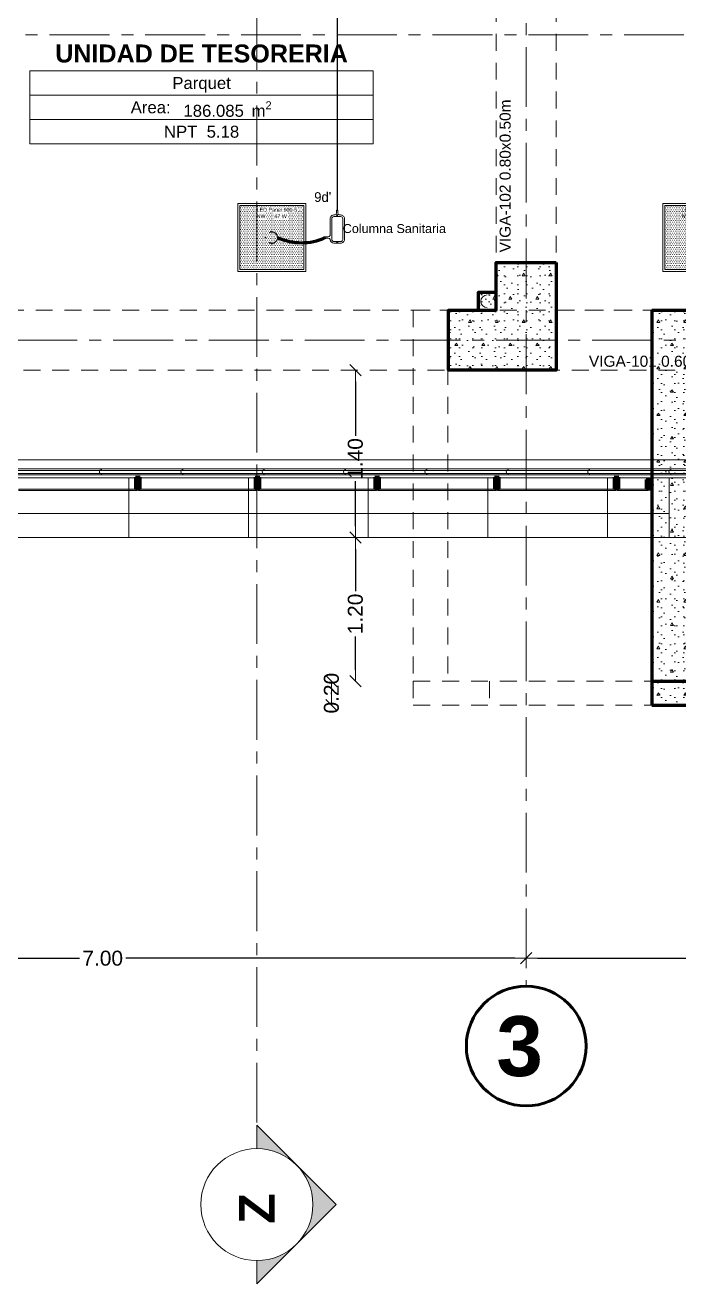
# Model space of a CAD drawing. Header units: inches. Extents: x -38 to 5698, y -33 to 92.
# Drawn here: x 111.63 to 117.1, y -0.44 to 10.08 of the extents above; entities that cross this region are included whole.
import ezdxf
from ezdxf.lldxf.tags import DXFTag

# ---------------------------------------------------------------- set-up
doc = ezdxf.new("R2010")
doc.units = ezdxf.units.IN
doc.header["$MEASUREMENT"] = 0
doc.set_wipeout_variables(frame=1)
doc.header["$PDMODE"] = 1
for name, pattern in [('CONTINUA', [0]), ('DASHED', [0.75, 0.5, -0.25]), ('Hidden Line', [0.195611, 0.141111, -0.0545]), ('HIDDEN2', [0.1875, 0.125, -0.0625]), ('Línea Oculta', [0.195611, 0.141111, -0.0545]), ('Punto & Raya', [0.65, 0.5, -0.075, 0, -0.075]), ('Wipeout_Contour', [1, 0, -1])]:
    doc.linetypes.add(name, pattern=pattern)
for name, color, linetype, lineweight in [('00_IE_Luminarias', 6, 'Continuous', 30), ('ALUMBRADO_CONDUIT', 30, 'CONDUIT1', 30), ('CABLEADO EXT.', 3, 'PVCSUBT', 30), ('Luminarias', 5, 'Continuous', 20), ('Simb_Alumbrado', 140, 'CONTINUA', 30)]:
    doc.layers.add(name, color=color, linetype=linetype, lineweight=lineweight)
for name, color, linetype in [('02 _ ARQ _ ALB _ Cotas Ejes', 7, 'Continuous'), ('02 _ ARQ _ ALB _ Ejes Generales', 7, 'Continuous'), ('02 _ ARQ _ ZON _ Espacio.3D', 7, 'Continuous'), ('08 _ STR _ EXT _ 06 Columnas', 7, 'Continuous'), ('08 _ STR _ EXT _ 07 Losa Aligerada', 7, 'Continuous'), ('08 _ STR _ EXT _ 08 Placas Inclinadas', 7, 'Continuous'), ('08 _ STR _ EXT _ 09 Vigas', 7, 'Continuous'), ('Acabado - Muros', 7, 'Continuous'), ('Dibujo 2D - General', 7, 'Continuous'), ('Estructura - 04 MURO', 7, 'Continuous'), ('Estructura - Carga', 7, 'Continuous'), ('Interior - Escaleras & Barandillas', 7, 'Continuous'), ('Marcador - Secciones', 251, 'Continuous'), ('MEP - HVAC', 7, 'Continuous'), ('Notas - Etiquetas', 251, 'Continuous')]:
    doc.layers.add(name, color=color, linetype=linetype)
doc.styles.add('Estilo_Generado_1', font='swisseb.ttf')
doc.styles.add('Estilo_Generado_4', font='swisse.ttf')
doc.styles.add('Estilo_Generado_7', font='swisse.ttf')
doc.styles.add('{18b73a54-fa43-428c-adcb-c1c7bbdf2c84}', font='Simplex.shx')
tags = doc.linetypes.add('CONDUIT', pattern='A,1.5,-0.210535,["con",{18b73a54-fa43-428c-adcb-c1c7bbdf2c84},S=0.2,R=0,X=0,Y=-0.065594],-0.702384', length=2.412919).pattern_tags.tags
tags[6] = DXFTag(74, 10)
tags = doc.linetypes.add('CONDUIT1', pattern='A,1,-0.19772,["con",{18b73a54-fa43-428c-adcb-c1c7bbdf2c84},S=0.2,R=0,X=0,Y=-0.065594],-0.593642', length=1.791362).pattern_tags.tags
tags[6] = DXFTag(74, 10)
tags = doc.linetypes.add('PVCSUBT', pattern='A,0.6,-0.3,0.6,-0.075691,["PVC",Standard,S=0.2,R=0,X=0,Y=-0.093724],-0.621005', length=2.196696).pattern_tags.tags
tags[10] = DXFTag(74, 10)
doc.dimstyles.new('Estilo_Generado__1', dxfattribs={"dimtxt": 0.125, "dimasz": 0.095, "dimexe": 0.18, "dimexo": 0.3, "dimgap": 0, "dimtad": 0, "dimtih": 1, "dimtoh": 1, "dimzin": 0, "dimdsep": 46, "dimtxsty": 'Estilo_Generado_4', "dimblk": 'ARROWHEAD_6', "dimblk1": 'ARROWHEAD_6', "dimblk2": 'ARROWHEAD_6', "dimcen": 0.09, "dimse1": 1, "dimse2": 1, "dimclrd": 144, "dimclre": 144, "dimclrt": 7, "dimadec": 0, "dimazin": 0, "dimtfac": 1, "dimtdec": 4, "dimtmove": 0, "dimatfit": 3, "dimfxl": 1, "dimtolj": 1, "dimtzin": 0, "dimarcsym": 0})
doc.dimstyles.new('Estilo_Generado__6', dxfattribs={"dimtxt": 0.125, "dimasz": 0.095, "dimexe": 0.18, "dimexo": 0.0625, "dimgap": 0, "dimtad": 0, "dimzin": 0, "dimdsep": 46, "dimtxsty": 'Estilo_Generado_4', "dimblk": 'ARROWHEAD_6', "dimblk1": 'ARROWHEAD_6', "dimblk2": 'ARROWHEAD_6', "dimcen": 0.09, "dimse1": 1, "dimse2": 1, "dimclrd": 144, "dimclre": 144, "dimclrt": 7, "dimadec": 0, "dimazin": 0, "dimtfac": 1, "dimtdec": 4, "dimtmove": 0, "dimatfit": 3, "dimfxl": 1, "dimtolj": 1, "dimtzin": 0, "dimarcsym": 0})
pattern_1 = [(0, (92.5, 3e-09), (0, 0.3897114), [0.024375, -0.200625]), (0, (92.6125, 0.19486), (0, 0.3897114), [0.024375, -0.200625]), (60, (92.5, 3e-09), (-0.3375, 0.194856), [0.024375, -0.200625]), (60, (92.725, 3e-09), (-0.3375, 0.194856), [0.024375, -0.200625]), (120, (92.5244, 3e-09), (0.3375, 0.194856), [0.024375, -0.200625]), (120, (92.7494, 3e-09), (0.3375, 0.194856), [0.024375, -0.200625]), (0, (92.500015, 0.0375), (0, 0.075), [0, -0.075, 0, -0.1125]), (45, (92.537515, 0.0375), (-0.053033, 0.053033), [0, -0.05625, 0, -0.09375])]

# ---------------------------------------------------------------- blocks, each defined once
blk = doc.blocks.new('ARROWHEAD_6')
at = {"color": 0, "linetype": 'Continuous', "lineweight": 0}
for p, q in [((0, 0), (-1, 0)), ((-0.5, -0.5), (0.5, 0.5))]:
    blk.add_line(p, q, dxfattribs=at)
blk = doc.blocks.new('*D88', base_point=(804.059, 0))
at = {"layer": '02 _ ARQ _ ALB _ Cotas Ejes', "color": 144, "linetype": 'Continuous', "lineweight": -2, "transparency": 16777216}
for p, q in [((108.915, 2.284), (112.089, 2.284)), ((115.725, 2.284), (112.476, 2.284))]:
    blk.add_line(p, q, dxfattribs=at)
at = {"layer": 'Defpoints', "color": 0, "linetype": 'Continuous', "lineweight": 40, "transparency": 16777216}
for p in [(108.82, 7.45), (115.82, 7.45), (115.82, 2.284)]:
    blk.add_point(p, dxfattribs=at)
at = {"layer": '02 _ ARQ _ ALB _ Cotas Ejes', "color": 144, "linetype": 'Continuous', "lineweight": -2, "transparency": 16777216, "xscale": 0.095, "yscale": 0.095, "zscale": 0.095, "rotation": 180}
blk.add_blockref('ARROWHEAD_6', (108.82, 2.284), dxfattribs=at)
at = {"layer": '02 _ ARQ _ ALB _ Cotas Ejes', "color": 144, "linetype": 'Continuous', "lineweight": -2, "transparency": 16777216, "xscale": 0.095, "yscale": 0.095, "zscale": 0.095}
blk.add_blockref('ARROWHEAD_6', (115.82, 2.284), dxfattribs=at)
at = {"layer": '02 _ ARQ _ ALB _ Cotas Ejes', "color": 7, "linetype": 'Continuous', "lineweight": 13, "transparency": 16777216, "insert": (112.282, 2.284), "char_height": 0.125, "attachment_point": 5, "style": 'Estilo_Generado_4'}
blk.add_mtext('\\A1;7.00', dxfattribs=at)
blk = doc.blocks.new('*D89', base_point=(804.059, 0))
at = {"layer": '02 _ ARQ _ ALB _ Cotas Ejes', "color": 144, "linetype": 'Continuous', "lineweight": -2, "transparency": 16777216}
for p, q in [((115.915, 2.284), (119.089, 2.284)), ((122.725, 2.284), (119.476, 2.284))]:
    blk.add_line(p, q, dxfattribs=at)
at = {"layer": 'Defpoints', "color": 0, "linetype": 'Continuous', "lineweight": 40, "transparency": 16777216}
for p in [(115.82, 7.45), (122.82, 7.45), (122.82, 2.284)]:
    blk.add_point(p, dxfattribs=at)
at = {"layer": '02 _ ARQ _ ALB _ Cotas Ejes', "color": 144, "linetype": 'Continuous', "lineweight": -2, "transparency": 16777216, "xscale": 0.095, "yscale": 0.095, "zscale": 0.095, "rotation": 180}
blk.add_blockref('ARROWHEAD_6', (115.82, 2.284), dxfattribs=at)
at = {"layer": '02 _ ARQ _ ALB _ Cotas Ejes', "color": 144, "linetype": 'Continuous', "lineweight": -2, "transparency": 16777216, "xscale": 0.095, "yscale": 0.095, "zscale": 0.095}
blk.add_blockref('ARROWHEAD_6', (122.82, 2.284), dxfattribs=at)
at = {"layer": '02 _ ARQ _ ALB _ Cotas Ejes', "color": 7, "linetype": 'Continuous', "lineweight": 13, "transparency": 16777216, "insert": (119.282, 2.284), "char_height": 0.125, "attachment_point": 5, "style": 'Estilo_Generado_4'}
blk.add_mtext('\\A1;7.00', dxfattribs=at)
blk = doc.blocks.new('*D93', base_point=(804.059, 0))
at = {"layer": '02 _ ARQ _ ALB _ Cotas Ejes', "color": 144, "linetype": 'Continuous', "lineweight": -2, "transparency": 16777216}
blk.add_line((114.193, 4.495), (114.193, 4.505), dxfattribs=at)
at = {"layer": 'Defpoints', "color": 0, "linetype": 'Continuous', "lineweight": 40, "transparency": 16777216}
for p in [(114.193, 4.6), (116.869, 4.6), (116.869, 4.4)]:
    blk.add_point(p, dxfattribs=at)
at = {"layer": '02 _ ARQ _ ALB _ Cotas Ejes', "color": 144, "linetype": 'Continuous', "lineweight": -2, "transparency": 16777216, "xscale": 0.095, "yscale": 0.095, "zscale": 0.095}
for p, rotation in [((114.193, 4.6), 90), ((114.193, 4.4), 270)]:
    blk.add_blockref('ARROWHEAD_6', p, dxfattribs=dict(at, rotation=rotation))
at = {"layer": '02 _ ARQ _ ALB _ Cotas Ejes', "color": 7, "linetype": 'Continuous', "lineweight": 13, "transparency": 16777216, "insert": (114.193, 4.5), "char_height": 0.125, "attachment_point": 5, "rotation": 90, "style": 'Estilo_Generado_4'}
blk.add_mtext('\\A1;0.20', dxfattribs=at)
blk = doc.blocks.new('*D94', base_point=(804.059, 0))
at = {"layer": '02 _ ARQ _ ALB _ Cotas Ejes', "color": 144, "linetype": 'Continuous', "lineweight": -2, "transparency": 16777216}
for p, q in [((114.393, 5.705), (114.393, 5.352)), ((114.393, 4.695), (114.393, 4.973))]:
    blk.add_line(p, q, dxfattribs=at)
at = {"layer": 'Defpoints', "color": 0, "linetype": 'Continuous', "lineweight": 40, "transparency": 16777216}
for p in [(114.393, 5.8), (114.877, 5.8), (116.869, 4.6)]:
    blk.add_point(p, dxfattribs=at)
at = {"layer": '02 _ ARQ _ ALB _ Cotas Ejes', "color": 144, "linetype": 'Continuous', "lineweight": -2, "transparency": 16777216, "xscale": 0.095, "yscale": 0.095, "zscale": 0.095}
for p, rotation in [((114.393, 5.8), 90), ((114.393, 4.6), 270)]:
    blk.add_blockref('ARROWHEAD_6', p, dxfattribs=dict(at, rotation=rotation))
at = {"layer": '02 _ ARQ _ ALB _ Cotas Ejes', "color": 7, "linetype": 'Continuous', "lineweight": 13, "transparency": 16777216, "insert": (114.393, 5.162), "char_height": 0.125, "attachment_point": 5, "rotation": 90, "style": 'Estilo_Generado_4'}
blk.add_mtext('\\A1;1.20', dxfattribs=at)
blk = doc.blocks.new('*D95', base_point=(804.059, 0))
at = {"layer": '02 _ ARQ _ ALB _ Cotas Ejes', "color": 144, "linetype": 'Continuous', "lineweight": -2, "transparency": 16777216}
for p, q in [((114.393, 7.105), (114.393, 6.652)), ((114.393, 5.895), (114.393, 6.273))]:
    blk.add_line(p, q, dxfattribs=at)
at = {"layer": 'Defpoints', "color": 0, "linetype": 'Continuous', "lineweight": 40, "transparency": 16777216}
for p in [(114.393, 7.2), (116.07, 7.2), (114.877, 5.8)]:
    blk.add_point(p, dxfattribs=at)
at = {"layer": '02 _ ARQ _ ALB _ Cotas Ejes', "color": 144, "linetype": 'Continuous', "lineweight": -2, "transparency": 16777216, "xscale": 0.095, "yscale": 0.095, "zscale": 0.095}
for p, rotation in [((114.393, 7.2), 90), ((114.393, 5.8), 270)]:
    blk.add_blockref('ARROWHEAD_6', p, dxfattribs=dict(at, rotation=rotation))
at = {"layer": '02 _ ARQ _ ALB _ Cotas Ejes', "color": 7, "linetype": 'Continuous', "lineweight": 13, "transparency": 16777216, "insert": (114.393, 6.462), "char_height": 0.125, "attachment_point": 5, "rotation": 90, "style": 'Estilo_Generado_4'}
blk.add_mtext('\\A1;1.40', dxfattribs=at)
blk = doc.blocks.new('*U270')
at = {"layer": 'Luminarias', "linetype": 'DASHED', "lineweight": 0, "ltscale": 0.05}
blk.add_lwpolyline([(0, -0.005), (0, 0.005)], dxfattribs=at)
blk = doc.blocks.new('*U271')
at = {"color": 0, "linetype": 'ByBlock', "lineweight": -2, "transparency": 16777216}
for p, rotation in [((-0.05, 0), 90), ((0, -0.05), 180), ((0.05, 0), 269.9999999999999)]:
    blk.add_blockref('*U270', p, dxfattribs=dict(at, rotation=rotation))
blk.add_blockref('*U270', (0, 0.05), dxfattribs=at)
blk = doc.blocks.new('PANEL LED 50W')
at = {"layer": 'Luminarias'}
h = blk.add_hatch(dxfattribs=at)
h.set_pattern_fill('DOTS', color=4, scale=0.009097)
h.set_pattern_definition([(0, (0, -2e-14), (0.0072206, 0.01444116), [0, -0.01444116])])
h.paths.add_polyline_path([(-0.257, -0.257), (0.257, -0.257), (0.257, 0.257), (-0.257, 0.257)])
h.paths.add_polyline_path([(-0.13, 0.097), (0.185, 0.097), (0.185, 0.247), (-0.13, 0.247)], flags=24)
at = {"layer": 'Luminarias', "color": 4, "lineweight": 0}
for points in [[(-0.273, 0.273), (0.273, 0.273), (0.273, -0.273), (-0.273, -0.273)], [(-0.257, -0.257), (0.257, -0.257), (0.257, 0.257), (-0.257, 0.257)]]:
    blk.add_lwpolyline(points, close=True, dxfattribs=at)
at = {"layer": 'Luminarias', "color": 4, "linetype": 'DASHED', "lineweight": 0, "ltscale": 0.01}
blk.add_circle((0, 0), 0.0455, dxfattribs=at)
at = {"color": 4}
blk.add_blockref('*U271', (0, 0), dxfattribs=at)
at = {"layer": 'Luminarias', "color": 4, "insert": (-0.122, 0.239), "char_height": 0.03093, "width": 0.38285, "attachment_point": 1}
blk.add_mtext('{\\Ftxt|c0;LED Panel 600-5 - NW      47 W}', dxfattribs=at)
blk = doc.blocks.new('CAJA OVAL TIPO L')
at = {"layer": 'Simb_Alumbrado', "lineweight": 13}
blk.add_lwpolyline([(-0.0491, -0.079), (-0.0491, -0.0343, -0.380413), (-0.0258, -0.0088), (-0.0258, -0.0088, 0.341426), (-0.0164, 0.0033), (-0.0164, 0.0236), (-0.0063, 0.0236), (-0.0063, 0.0033, 0.414214), (0.0063, -0.0092), (0.1138, -0.0092, -0.414214), (0.1388, -0.0343), (0.1388, -0.0382, 0.414214), (0.1513, -0.0508), (0.1716, -0.0508), (0.1716, -0.0609), (0.1513, -0.0609, 0.414214), (0.1388, -0.0734), (0.1388, -0.079, -0.414214), (0.1138, -0.104), (-0.0241, -0.104, -0.414214), (-0.0491, -0.079, 0.414214)], format="xyb", dxfattribs=at)
for points in [[(-0.0483, -0.0558), (-0.0395, -0.0558)], [(-0.0439, -0.0514), (-0.0439, -0.0602)], [(0.1323, -0.0558), (0.1411, -0.0558)], [(0.1367, -0.0514), (0.1367, -0.0602)]]:
    blk.add_lwpolyline(points, dxfattribs=at)
blk.add_lwpolyline([(-0.0241, -0.0199), (0.1138, -0.0199, -0.414214), (0.1282, -0.0343), (0.1282, -0.079, -0.414214), (0.1138, -0.0934), (-0.0241, -0.0934, -0.414214), (-0.0384, -0.079), (-0.0384, -0.0343, -0.414214)], format="xyb", close=True, dxfattribs=at)
for centre in [(-0.0439, -0.0558), (0.1367, -0.0558)]:
    blk.add_circle(centre, 0.00438, dxfattribs=at)

msp = doc.modelspace()

# ---------------------------------------------------------------- hatches: boundary and pattern name
at = {"layer": '08 _ STR _ EXT _ 08 Placas Inclinadas', "linetype": 'Continuous', "lineweight": 9}
h = msp.add_hatch(dxfattribs=at)
h.set_pattern_fill('HORMIGÓN_EN_MASA_0002', style=0, pattern_type=2)
h.set_pattern_definition(pattern_1)
h.paths.add_polyline_path([(116.869, 4.6), (116.869, 4.4), (117.504, 4.4), (117.504, 4.6)])
at = {"layer": 'Marcador - Secciones', "linetype": 'Continuous', "lineweight": 13}
for points in [[(113.57, 0.888), (113.57, 0.694, -0.198912), (113.901, 0.557)], [(113.901, -0.106), (114.233, 0.225), (113.901, 0.557, -0.414214)], [(113.57, -0.437), (113.901, -0.106, -0.198912), (113.57, -0.243)]]:
    msp.add_hatch(color=7, dxfattribs=at).paths.add_polyline_path(points)

# ---------------------------------------------------------------- linework, layer by layer
at = {"layer": '02 _ ARQ _ ALB _ Ejes Generales', "color": 7, "linetype": 'Continuous', "lineweight": 60}
msp.add_circle((115.82, 1.55), 0.5, dxfattribs=at)
at = {"layer": '02 _ ARQ _ ZON _ Espacio.3D', "color": 252, "linetype": 'Continuous', "lineweight": 13}
for p, q in [((114.542, 9.702), (111.674, 9.702)), ((111.674, 9.702), (111.674, 9.091)), ((114.542, 9.091), (114.542, 9.702)), ((114.542, 9.498), (111.674, 9.498)), ((114.542, 9.295), (111.674, 9.295)), ((111.674, 9.091), (114.542, 9.091))]:
    msp.add_line(p, q, dxfattribs=at)
at = {"layer": '02 _ ARQ _ ZON _ Espacio.3D', "color": 254, "linetype": 'Continuous', "lineweight": 0, "flags": 128}
msp.add_lwpolyline([(112.57, 17.4), (112.57, 16.1), (108.57, 16.1), (108.57, 17.35), (104.82, 17.35), (104.82, 6.45), (117.649, 6.45), (117.649, 7.7), (117.793, 7.7), (117.793, 6.45), (122.123, 6.45), (122.123, 7.7), (122.57, 7.7), (122.57, 17.4)], dxfattribs=at)
msp.add_lwpolyline([(116.07, 7.2), (115.17, 7.2), (115.17, 7.7), (115.57, 7.7), (115.57, 8.1), (116.07, 8.1)], close=True, dxfattribs=at)
at = {"layer": '08 _ STR _ EXT _ 07 Losa Aligerada', "color": 254, "linetype": 'Continuous', "lineweight": 18, "flags": 128}
msp.add_lwpolyline([(126.548, 40.5), (115.87, 40.5), (115.87, 43.874), (108.77, 43.874), (108.77, 39.9), (103.62, 39.9), (103.62, 40.95), (100.52, 40.95), (100.52, 37.7), (101.57, 37.7), (101.57, 33.9), (100.67, 33.9), (100.67, 27.939), (100.17, 27.939), (100.17, 5.8), (117.735, 5.8), (117.735, 7.2), (122.931, 7.2), (122.931, 6), (129.57, 6)], dxfattribs=at)
at = {"layer": '08 _ STR _ EXT _ 08 Placas Inclinadas', "color": 251, "linetype": 'Línea Oculta', "lineweight": 13}
msp.add_line((115.513, 4.6), (115.513, 4.4), dxfattribs=at)
at = {"layer": '08 _ STR _ EXT _ 08 Placas Inclinadas', "color": 7, "linetype": 'Continuous', "lineweight": 80}
msp.add_line((116.869, 4.6), (116.869, 4.4), dxfattribs=at)
at = {"layer": '08 _ STR _ EXT _ 08 Placas Inclinadas', "color": 251, "linetype": 'Línea Oculta', "lineweight": 13, "flags": 128}
for points in [[(114.877, 4.6), (114.877, 4.4)], [(114.877, 4.6), (116.869, 4.6)], [(114.877, 4.4), (116.869, 4.4)]]:
    msp.add_lwpolyline(points, dxfattribs=at)
at = {"layer": '08 _ STR _ EXT _ 08 Placas Inclinadas', "color": 7, "linetype": 'Continuous', "lineweight": 80, "flags": 128}
for points in [[(116.869, 4.6), (117.504, 4.6)], [(116.869, 4.4), (117.504, 4.4)]]:
    msp.add_lwpolyline(points, dxfattribs=at)
at = {"layer": 'ALUMBRADO_CONDUIT', "color": 30, "lineweight": 30, "ltscale": 0.4, "true_color": 0xf26722}
msp.add_line((114.241, 11.772), (114.241, 8.538), dxfattribs=at)
at = {"layer": 'CABLEADO EXT.', "color": 3, "lineweight": 80}
msp.add_arc((113.943, 8.741), 0.476, 245.1506, 294.6298, dxfattribs=at)
at = {"layer": 'Marcador - Secciones', "color": 251, "linetype": 'Punto & Raya', "lineweight": 13}
msp.add_line((97.438, 10.002), (138.851, 10.002), dxfattribs=at)
at = {"layer": 'Marcador - Secciones', "color": 7, "linetype": 'Continuous', "lineweight": 13, "flags": 128}
for points in [[(113.901, 0.557), (113.57, 0.888), (113.57, 0.694, -0.198912)], [(113.901, -0.106), (113.57, -0.437), (113.57, -0.243, 0.198912)]]:
    msp.add_lwpolyline(points, format="xyb", dxfattribs=at)
msp.add_lwpolyline([(113.901, 0.557), (114.233, 0.225), (113.901, -0.106)], dxfattribs=at)
at = {"layer": 'Marcador - Secciones', "color": 7, "linetype": 'Continuous', "lineweight": 13}
msp.add_circle((113.57, 0.225), 0.468, dxfattribs=at)

# ---------------------------------------------------------------- block references
at = {"layer": 'ALUMBRADO_CONDUIT', "xscale": 1.041283452965173, "yscale": 1.041283452965173, "zscale": 1.041283452965173}
for p in [(113.695, 8.308), (117.245, 8.308)]:
    msp.add_blockref('PANEL LED 50W', p, dxfattribs=at)
at = {"layer": 'ALUMBRADO_CONDUIT', "linetype": 'CONDUIT', "lineweight": 30, "xscale": 1.253906979044094, "yscale": 1.253906979044094, "zscale": 1.253906979044094, "rotation": 90}
msp.add_blockref('CAJA OVAL TIPO L', (114.171, 8.323), dxfattribs=at)

# ---------------------------------------------------------------- texts
at = {"layer": '00_IE_Luminarias', "color": 6, "linetype": 'HIDDEN2'}
msp.add_text("9d'", height=0.0817, dxfattribs=at).set_placement((114.049, 8.606))
at = {"layer": '02 _ ARQ _ ALB _ Ejes Generales', "color": 7, "lineweight": 30, "insert": (115.571, 1.8), "char_height": 0.5, "attachment_point": 1, "style": 'Estilo_Generado_1'}
msp.add_mtext('\\A1;{\\pql;\\pt0;\\fSwis721 Ex BT|b1|i0|c0|p34;3}', dxfattribs=at)
at = {"layer": '02 _ ARQ _ ZON _ Espacio.3D', "color": 252, "lineweight": 25, "attachment_point": 2}
for s, insert, char_height, style in [('\\A1;{\\pqc;\\pt0;\\fSwis721 Ex BT|b1|i0|c0|p34;UNIDAD DE TESORERIA}', (113.108, 9.922), 0.15, 'Estilo_Generado_1'), ('\\A1;{\\pqc;\\pt0;\\fSwis721 Ex BT|b0|i0|c238|p34;Parquet}', (113.108, 9.65), 0.1, 'Estilo_Generado_7'), ('\\A1;{\\pqc;\\pt0;\\fSwis721 Ex BT|b0|i0|c238|p34;Area: }', (112.683, 9.447), 0.1, 'Estilo_Generado_7'), ('\\A1;{\\pqc;\\pt0,0.3;\\fSwis721 Ex BT|b0|i0|c238|p34;186.085\\fSwis721 Ex BT|b0|i0|c238|p34;\\A1{\\H.66x;\\S^  ;}\\fSwis721 Ex BT|b0|i0|c238|p34; m\\fSwis721 Ex BT|b0|i0|c238|p34;\\A1{\\H.66x;\\S2^  ;}}', (113.325, 9.447), 0.1, 'Estilo_Generado_7'), ('\\A1;{\\pqc;\\pt0;\\fSwis721 Ex BT|b0|i0|c238|p34;NPT  5.18}', (113.108, 9.243), 0.1, 'Estilo_Generado_7')]:
    msp.add_mtext(s, dxfattribs=dict(at, insert=insert, char_height=char_height, style=style))
at = {"layer": 'Marcador - Secciones', "color": 5, "lineweight": 25, "insert": (113.72, 0.064), "char_height": 0.3, "attachment_point": 7, "rotation": 90, "style": 'Estilo_Generado_1'}
msp.add_mtext('\\A1;{\\pql;\\pt0;\\fSwis721 Ex BT|b1|i0|c0|p34;Z}', dxfattribs=at)
at = {"layer": 'Notas - Etiquetas', "color": 8, "linetype": 'Continuous', "lineweight": 13, "insert": (115.598, 8.184), "char_height": 0.0925, "attachment_point": 1, "rotation": 90, "style": 'Estilo_Generado_4'}
msp.add_mtext('\\A1;{\\pql;\\fSwis721 Ex BT|b0|i0|c0|p34;VIGA-102\\fSwis721 Ex BT|b0|i0|c0|p34; \\fSwis721 Ex BT|b0|i0|c0|p34;0.80\\fSwis721 Ex BT|b0|i0|c0|p34;x\\fSwis721 Ex BT|b0|i0|c0|p34;0.50\\fSwis721 Ex BT|b0|i0|c0|p34;m}', dxfattribs=at)
at = {"layer": 'Notas - Etiquetas', "color": 8, "linetype": 'Continuous', "lineweight": 35, "insert": (114.288, 8.383), "char_height": 0.075, "attachment_point": 4, "style": 'Estilo_Generado_4'}
msp.add_mtext('\\A1;{\\pql;\\fSwis721 Ex BT|b0|i0|c0|p34;Columna Sanitaria}', dxfattribs=at)

# ---------------------------------------------------------------- dimensions: what is measured, and where the dimension line sits
at = {"layer": '02 _ ARQ _ ALB _ Cotas Ejes', "color": 144, "linetype": 'Continuous', "lineweight": 13}
dim = msp.add_linear_dim(base=(114.193, 4.6), p1=(116.869, 4.4), p2=(116.869, 4.6), angle=90, dimstyle='Estilo_Generado__6', dxfattribs=at)
dim.commit()
dim.dimension.update_dxf_attribs({"geometry": '*D93', "text_midpoint": (114.193, 4.5), "dimtype": 160, "text_rotation": 90})

# ---------------------------------------------------------------- next in the draw order: wipeouts: each hides what was drawn before it
at = {"color": 254, "linetype": 'Wipeout_Contour', "lineweight": 0, "ltscale": 4906.165759}
msp.add_wipeout([(117.014, 5.8), (117.014, 6.35), (100.67, 6.35), (100.67, 7.85), (100.17, 7.85), (100.17, 5.8)], dxfattribs=at).dxf.layer = 'Dibujo 2D - General'

# ---------------------------------------------------------------- next in the draw order: hatches: boundary and pattern name
at = {"layer": '08 _ STR _ EXT _ 06 Columnas', "linetype": 'Continuous', "lineweight": 9}
h = msp.add_hatch(dxfattribs=at)
h.set_pattern_fill('HORMIGÓN_EN_MASA_0002', style=0, pattern_type=2)
h.set_pattern_definition(pattern_1)
h.paths.add_polyline_path([(116.07, 8.1), (115.57, 8.1), (115.57, 7.7), (115.17, 7.7), (115.17, 7.2), (116.07, 7.2)])
at = {"layer": 'Acabado - Muros', "linetype": 'Continuous', "lineweight": 9}
for points in [[(111.58, 6.195), (112.57, 6.195), (112.57, 6.205), (111.58, 6.205)], [(112.58, 6.195), (113.57, 6.195), (113.57, 6.205), (112.58, 6.205)], [(113.58, 6.195), (114.57, 6.195), (114.57, 6.205), (113.58, 6.205)], [(114.58, 6.195), (115.57, 6.195), (115.57, 6.205), (114.58, 6.205)], [(115.58, 6.195), (116.57, 6.195), (116.57, 6.205), (115.58, 6.205)], [(116.58, 6.195), (116.84, 6.195), (116.84, 6.205), (116.58, 6.205)]]:
    msp.add_hatch(color=250, dxfattribs=at).paths.add_polyline_path(points)
at = {"layer": 'Dibujo 2D - General', "linetype": 'Continuous', "lineweight": 13}
h = msp.add_hatch(dxfattribs=at)
h.set_pattern_fill('CEMENTO_PULIDO_Y_BRUÑADO_FA', color=251, style=0, pattern_type=2)
h.set_pattern_definition([(0, (92.5, 3e-09), (0, 1), []), (90, (92.5, 3e-09), (-1, 0), [])])
h.paths.add_polyline_path([(117.014, 5.8), (117.014, 6.35), (100.67, 6.35), (100.67, 7.85), (100.17, 7.85), (100.17, 5.8)])
at = {"layer": 'Estructura - Carga', "linetype": 'Continuous', "lineweight": 13}
h = msp.add_hatch(dxfattribs=at)
h.set_pattern_fill('HORMIGÓN_ARMADO_0002', color=251, style=0, pattern_type=2)
h.set_pattern_definition([(0, (92.5, 3e-09), (0, 0.311769), [0.03, -0.15]), (0, (92.59, 0.1559), (0, 0.311769), [0.03, -0.15]), (60, (92.5, 3e-09), (-0.27, 0.1558846), [0.03, -0.15]), (60, (92.68, 3e-09), (-0.27, 0.1558846), [0.03, -0.15]), (120, (92.53, 3e-09), (0.27, 0.1558846), [0.03, -0.15]), (120, (92.71, 3e-09), (0.27, 0.1558846), [0.03, -0.15]), (0, (92.500015, 0.03), (0, 0.06), [0, -0.06, 0, -0.09]), (45, (92.530015, 0.03), (-0.04242641, 0.04242641), [0, -0.045, 0, -0.075])])
h.paths.add_polyline_path([(115.42, 7.7), (115.57, 7.7), (115.57, 7.85), (115.42, 7.85)])

# ---------------------------------------------------------------- next in the draw order: linework, layer by layer
at = {"layer": '02 _ ARQ _ ALB _ Ejes Generales', "color": 251, "linetype": 'Punto & Raya', "lineweight": 13}
msp.add_line((148.07, 7.45), (97.345, 7.45), dxfattribs=at)
at = {"layer": '08 _ STR _ EXT _ 06 Columnas', "color": 7, "linetype": 'Continuous', "lineweight": 80, "flags": 128}
msp.add_lwpolyline([(116.07, 8.1), (116.07, 7.2), (115.17, 7.2), (115.17, 7.7), (115.57, 7.7), (115.57, 8.1)], close=True, dxfattribs=at)
at = {"layer": '08 _ STR _ EXT _ 08 Placas Inclinadas', "color": 251, "linetype": 'Línea Oculta', "lineweight": 13, "flags": 128}
msp.add_lwpolyline([(114.877, 7.7), (116.869, 7.7)], dxfattribs=at)
at = {"layer": '08 _ STR _ EXT _ 08 Placas Inclinadas', "color": 7, "linetype": 'Continuous', "lineweight": 80, "flags": 128}
msp.add_lwpolyline([(116.869, 7.7), (117.158, 7.7)], dxfattribs=at)
at = {"layer": '08 _ STR _ EXT _ 09 Vigas', "color": 251, "linetype": 'Hidden Line', "lineweight": 13}
for p, q in [((115.57, 7.7), (115.57, 16.9)), ((116.07, 7.7), (116.07, 16.9)), ((109.07, 7.7), (115.57, 7.7)), ((116.07, 7.7), (122.57, 7.7)), ((144.07, 7.2), (101.57, 7.2))]:
    msp.add_line(p, q, dxfattribs=at)
at = {"layer": 'Acabado - Muros', "color": 7, "linetype": 'Continuous', "lineweight": 60}
for p, q in [((112.595, 6.205), (112.555, 6.205)), ((113.595, 6.205), (113.555, 6.205)), ((114.595, 6.205), (114.555, 6.205)), ((115.595, 6.205), (115.555, 6.205)), ((116.595, 6.205), (116.555, 6.205)), ((116.869, 6.205), (116.823, 6.205))]:
    msp.add_line(p, q, dxfattribs=at)
at = {"layer": 'Acabado - Muros', "color": 7, "linetype": 'Continuous', "lineweight": 13, "flags": 128}
for points in [[(111.58, 6.195), (111.58, 6.205), (112.57, 6.205), (112.57, 6.195)], [(112.58, 6.195), (112.58, 6.205), (113.57, 6.205), (113.57, 6.195)], [(113.58, 6.195), (113.58, 6.205), (114.57, 6.205), (114.57, 6.195)], [(114.58, 6.195), (114.58, 6.205), (115.57, 6.205), (115.57, 6.195)], [(115.58, 6.195), (115.58, 6.205), (116.57, 6.205), (116.57, 6.195)], [(116.58, 6.195), (116.58, 6.205), (116.84, 6.205), (116.84, 6.195)]]:
    msp.add_lwpolyline(points, close=True, dxfattribs=at)
at = {"layer": 'Dibujo 2D - General', "color": 251, "linetype": 'Continuous', "lineweight": 13, "flags": 128}
msp.add_lwpolyline([(117.014, 5.8), (117.014, 6.35), (100.67, 6.35), (100.67, 7.85), (100.17, 7.85), (100.17, 5.8)], close=True, dxfattribs=at)
at = {"layer": 'Estructura - Carga', "color": 7, "linetype": 'Continuous', "lineweight": 80, "flags": 128}
msp.add_lwpolyline([(115.42, 7.7), (115.57, 7.7), (115.57, 7.85), (115.42, 7.85)], close=True, dxfattribs=at)
at = {"layer": 'MEP - HVAC', "color": 7, "linetype": 'Continuous', "lineweight": 13, "flags": 128}
msp.add_lwpolyline([(115.495, 7.721, -1), (115.495, 7.829, -1)], format="xyb", dxfattribs=at)

# ---------------------------------------------------------------- next in the draw order: texts
at = {"layer": 'Notas - Etiquetas', "color": 8, "linetype": 'Continuous', "lineweight": 13, "insert": (116.344, 7.227), "char_height": 0.0925, "attachment_point": 7, "style": 'Estilo_Generado_4'}
msp.add_mtext('\\A1;{\\pql;\\fSwis721 Ex BT|b0|i0|c0|p34;VIGA-101\\fSwis721 Ex BT|b0|i0|c0|p34; \\fSwis721 Ex BT|b0|i0|c0|p34;0.60\\fSwis721 Ex BT|b0|i0|c0|p34;x\\fSwis721 Ex BT|b0|i0|c0|p34;0.50\\fSwis721 Ex BT|b0|i0|c0|p34;m}', dxfattribs=at)

# ---------------------------------------------------------------- next in the draw order: dimensions: what is measured, and where the dimension line sits
at = {"layer": '02 _ ARQ _ ALB _ Cotas Ejes', "color": 144, "linetype": 'Continuous', "lineweight": 13}
dim = msp.add_linear_dim(base=(114.393, 5.8), p1=(116.869, 4.6), p2=(114.877, 5.8), angle=90, dimstyle='Estilo_Generado__6', dxfattribs=at)
dim.commit()
dim.dimension.update_dxf_attribs({"geometry": '*D94', "text_midpoint": (114.393, 5.162), "dimtype": 160, "text_rotation": 90})

# ---------------------------------------------------------------- next in the draw order: wipeouts: each hides what was drawn before it
at = {"color": 254, "linetype": 'Wipeout_Contour', "lineweight": 0, "ltscale": 3283.272966}
msp.add_wipeout([(100.82, 6.3), (117.649, 6.3), (117.649, 6.45), (100.82, 6.45)], dxfattribs=at).dxf.layer = 'Estructura - 04 MURO'

# ---------------------------------------------------------------- next in the draw order: hatches: boundary and pattern name
at = {"layer": '08 _ STR _ EXT _ 08 Placas Inclinadas', "linetype": 'Continuous', "lineweight": 9}
h = msp.add_hatch(dxfattribs=at)
h.set_pattern_fill('HORMIGÓN_EN_MASA_0002', style=0, pattern_type=2)
h.set_pattern_definition(pattern_1)
h.paths.add_polyline_path([(116.869, 7.7), (116.869, 4.6), (117.158, 4.6), (117.158, 7.7)])
at = {"layer": 'Acabado - Muros', "linetype": 'Continuous', "lineweight": 0}
for points in [[(112.555, 6.305), (112.555, 6.205), (112.595, 6.205), (112.595, 6.305)], [(113.555, 6.305), (113.555, 6.205), (113.595, 6.205), (113.595, 6.305)], [(114.555, 6.305), (114.555, 6.205), (114.595, 6.205), (114.595, 6.305)], [(115.555, 6.305), (115.555, 6.205), (115.595, 6.205), (115.595, 6.305)], [(116.555, 6.305), (116.555, 6.205), (116.595, 6.205), (116.595, 6.305)], [(116.823, 6.285), (116.823, 6.205), (116.869, 6.205), (116.869, 6.285)]]:
    msp.add_hatch(color=254, dxfattribs=at).paths.add_polyline_path(points)

# ---------------------------------------------------------------- next in the draw order: linework, layer by layer
at = {"layer": '02 _ ARQ _ ALB _ Ejes Generales', "color": 251, "linetype": 'Punto & Raya', "lineweight": 13}
msp.add_line((115.82, 45.9), (115.82, 2.05), dxfattribs=at)
at = {"layer": '08 _ STR _ EXT _ 08 Placas Inclinadas', "color": 251, "linetype": 'Línea Oculta', "lineweight": 13}
msp.add_line((115.166, 7.7), (115.166, 4.6), dxfattribs=at)
at = {"layer": '08 _ STR _ EXT _ 08 Placas Inclinadas', "color": 7, "linetype": 'Continuous', "lineweight": 80}
msp.add_line((116.869, 7.7), (116.869, 4.6), dxfattribs=at)
at = {"layer": '08 _ STR _ EXT _ 08 Placas Inclinadas', "color": 251, "linetype": 'Línea Oculta', "lineweight": 13, "flags": 128}
msp.add_lwpolyline([(114.877, 7.7), (114.877, 4.6)], dxfattribs=at)
at = {"layer": 'Acabado - Muros', "color": 7, "linetype": 'Continuous', "lineweight": 60}
for p, q in [((112.595, 6.305), (112.555, 6.305)), ((112.555, 6.305), (112.555, 6.205)), ((112.595, 6.305), (112.595, 6.205)), ((113.555, 6.305), (113.555, 6.205)), ((113.595, 6.305), (113.555, 6.305)), ((113.595, 6.305), (113.595, 6.205)), ((114.555, 6.305), (114.555, 6.205)), ((114.595, 6.305), (114.555, 6.305)), ((114.595, 6.305), (114.595, 6.205)), ((115.595, 6.305), (115.555, 6.305)), ((115.555, 6.305), (115.555, 6.205)), ((115.595, 6.305), (115.595, 6.205)), ((116.555, 6.305), (116.555, 6.205)), ((116.595, 6.305), (116.555, 6.305)), ((116.595, 6.305), (116.595, 6.205)), ((116.869, 6.285), (116.823, 6.285)), ((116.823, 6.285), (116.823, 6.205)), ((116.869, 6.285), (116.869, 6.205))]:
    msp.add_line(p, q, dxfattribs=at)
at = {"layer": 'Estructura - 04 MURO', "color": 7, "linetype": 'Continuous', "lineweight": 13}
msp.add_line((122.47, 6.45), (100.82, 6.45), dxfattribs=at)
at = {"layer": 'Estructura - 04 MURO', "color": 7, "linetype": 'Continuous', "lineweight": 13, "flags": 128}
msp.add_lwpolyline([(100.67, 6.3), (122.47, 6.3)], dxfattribs=at)
at = {"layer": 'Interior - Escaleras & Barandillas', "color": 161, "linetype": 'Continuous', "lineweight": 13}
for p, q in [((100.707, 6.337), (122.47, 6.337)), ((122.47, 6.362), (100.732, 6.362)), ((122.47, 6.375), (100.782, 6.375)), ((100.782, 6.325), (122.47, 6.325))]:
    msp.add_line(p, q, dxfattribs=at)
at = {"layer": 'Interior - Escaleras & Barandillas', "color": 161, "linetype": 'Continuous', "lineweight": 13, "flags": 128}
for points in [[(112.274, 6.369, 1), (112.274, 6.331, 1)], [(112.954, 6.369, 1), (112.954, 6.331, 1)], [(113.634, 6.369, 1), (113.634, 6.331, 1)], [(114.313, 6.369, 1), (114.313, 6.331, 1)], [(114.993, 6.369, 1), (114.993, 6.331, 1)], [(115.673, 6.369, 1), (115.673, 6.331, 1)], [(116.353, 6.369, 1), (116.353, 6.331, 1)], [(117.032, 6.369, 1), (117.032, 6.331, 1)]]:
    msp.add_lwpolyline(points, format="xyb", dxfattribs=at)
at = {"layer": 'Marcador - Secciones', "color": 251, "linetype": 'Punto & Raya', "lineweight": 13}
msp.add_line((113.57, 46.211), (113.57, 0.888), dxfattribs=at)

# ---------------------------------------------------------------- next in the draw order: dimensions: what is measured, and where the dimension line sits
at = {"layer": '02 _ ARQ _ ALB _ Cotas Ejes', "color": 144, "linetype": 'Continuous', "lineweight": 13}
for base, p1, p2, picture, middle in [((115.82, 2.284), (108.82, 7.45), (115.82, 7.45), '*D88', (112.282, 2.284)), ((122.82, 2.284), (115.82, 7.45), (122.82, 7.45), '*D89', (119.282, 2.284))]:
    dim = msp.add_linear_dim(base=base, p1=p1, p2=p2, dimstyle='Estilo_Generado__1', dxfattribs=at)
    dim.commit()
    dim.dimension.update_dxf_attribs({"geometry": picture, "text_midpoint": middle, "dimtype": 160})
dim = msp.add_linear_dim(base=(114.393, 7.2), p1=(114.877, 5.8), p2=(116.07, 7.2), angle=90, dimstyle='Estilo_Generado__6', dxfattribs=at)
dim.commit()
dim.dimension.update_dxf_attribs({"geometry": '*D95', "text_midpoint": (114.393, 6.462), "dimtype": 160, "text_rotation": 90})

doc.saveas('drawing.dxf')
